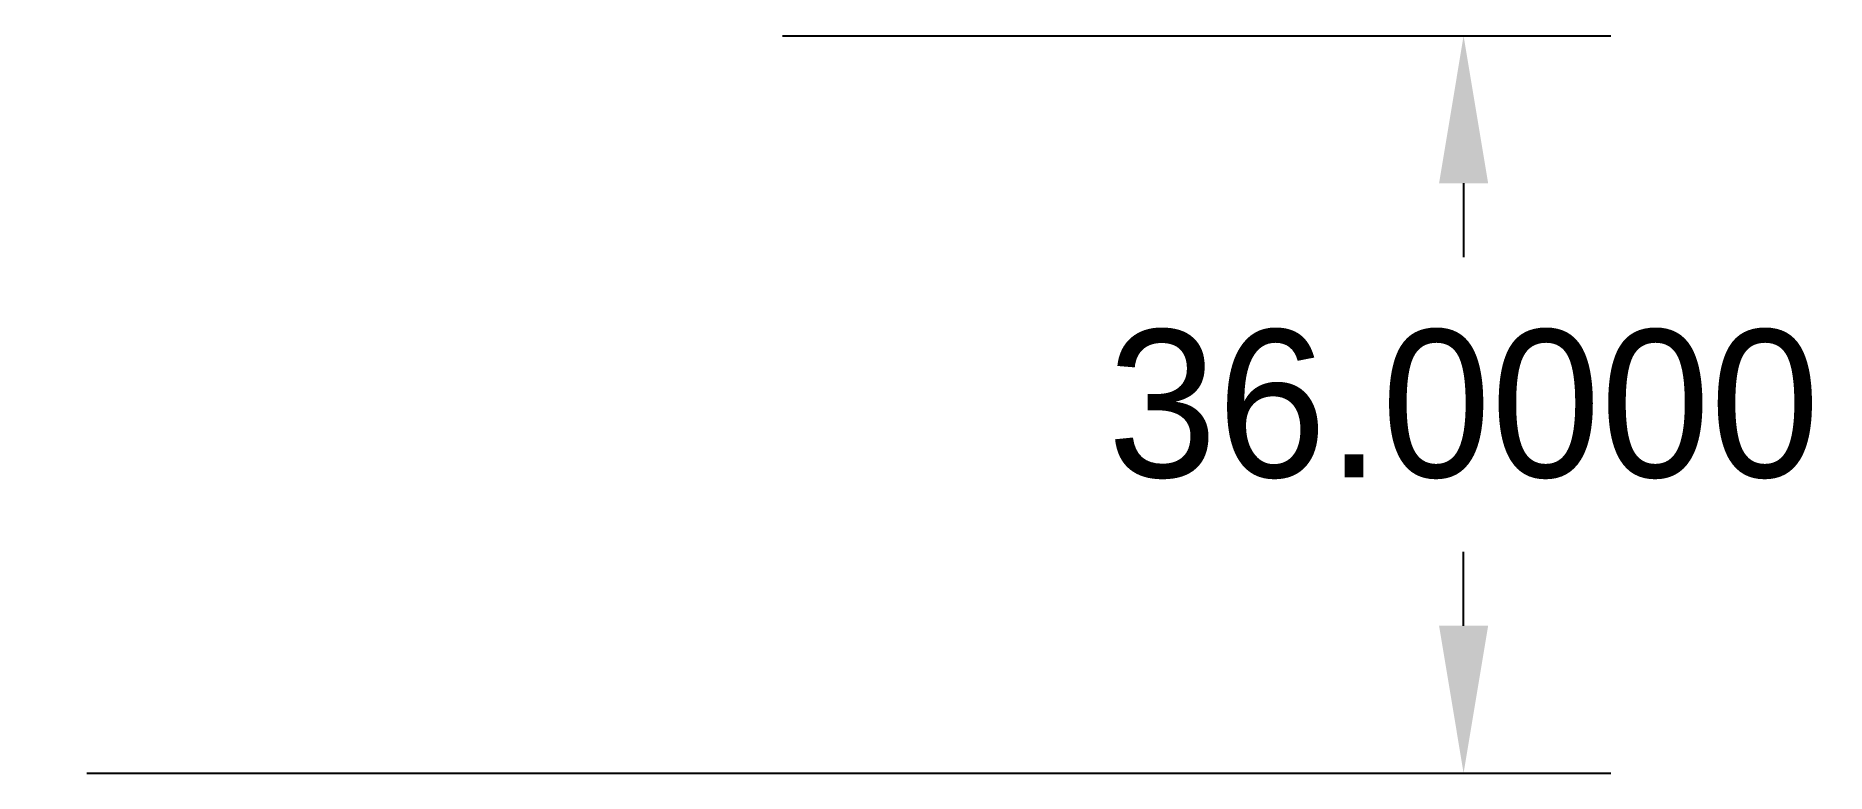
# Model space of a CAD drawing. Header units: feet. Extents: x -17 to 70.5, y -18 to 18.
import ezdxf

# ---------------------------------------------------------------- set-up
doc = ezdxf.new("R2010")
doc.units = ezdxf.units.FT
doc.header["$MEASUREMENT"] = 0
doc.dimstyles.get("Standard").update_dxf_attribs({"dimtxt": 0.18, "dimasz": 0.18, "dimexe": 0.18, "dimexo": 0.0625, "dimgap": 0.09, "dimtad": 0, "dimtih": 1, "dimtoh": 1, "dimdec": 4, "dimzin": 0, "dimdsep": 46, "dimtxsty": 'Standard', "dimcen": 0.09, "dimadec": 0, "dimazin": 0, "dimtfac": 1, "dimtdec": 4, "dimtofl": 0, "dimtmove": 0, "dimatfit": 3, "dimfxl": 0, "dimtolj": 1, "dimtzin": 0, "dimarcsym": 0})

# ---------------------------------------------------------------- blocks, each defined once
blk = doc.blocks.new('*D2')
at = {"color": 0, "lineweight": -2}
for p, q in [((19.5, 18), (59.979, 18)), ((52.779, 10.8), (52.779, 7.2)), ((52.779, -10.8), (52.779, -7.2)), ((-14.5, -18), (59.979, -18))]:
    blk.add_line(p, q, dxfattribs=at)
at = {"color": 0}
for points in [[(51.579, 10.8), (53.979, 10.8), (52.779, 18)], [(51.579, -10.8), (53.979, -10.8), (52.779, -18)]]:
    blk.add_solid(points, dxfattribs=at)
at = {"layer": 'Defpoints', "color": 0}
for p in [(17, 18, 19), (-17, -18, -19), (52.779, -18)]:
    blk.add_point(p, dxfattribs=at)
at = {"color": 0, "insert": (52.779, 0), "char_height": 7.2, "attachment_point": 5}
blk.add_mtext('\\A1;36.0000', dxfattribs=at)

msp = doc.modelspace()

# ---------------------------------------------------------------- dimensions: what is measured, and where the dimension line sits
dim = msp.add_linear_dim(base=(52.77935, -18), p1=(17, 18, 19), p2=(-17, -18, -19), angle=90, dimstyle='Standard', override={"dimscale": 40})
dim.commit()
dim.dimension.update_dxf_attribs({"geometry": '*D2', "text_midpoint": (52.77935, 0)})

doc.saveas('drawing.dxf')
